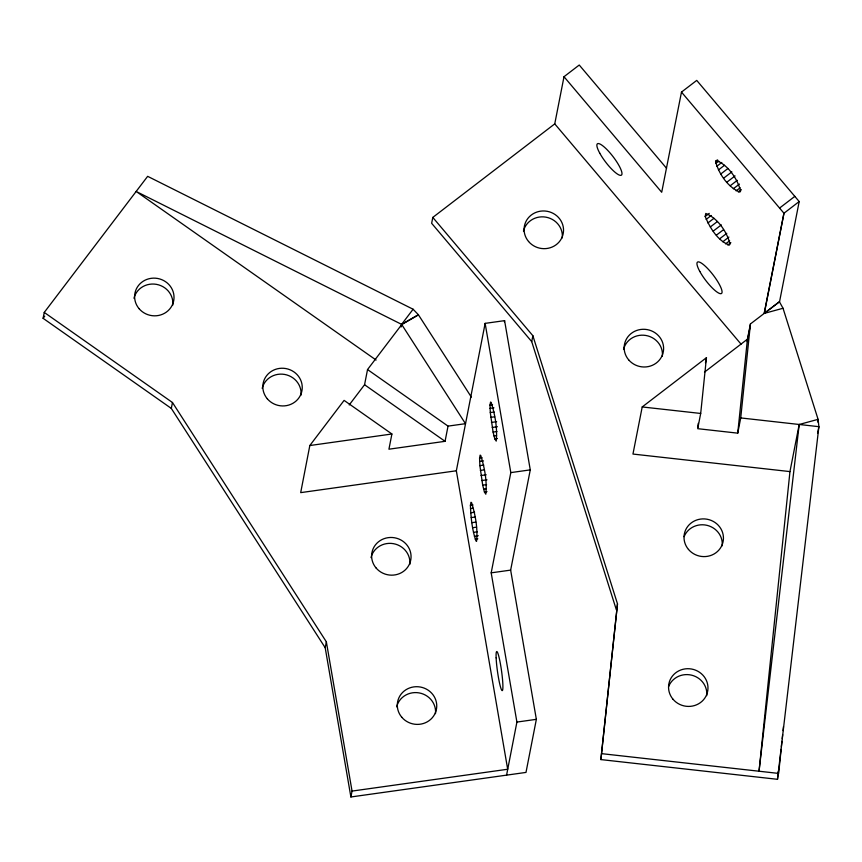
<?xml version="1.0" encoding="UTF-8"?>
<svg xmlns="http://www.w3.org/2000/svg" width="862" height="862" viewBox="0 0 862 862"><rect width="100%" height="100%" fill="white"/><g stroke="black" fill="none" stroke-linecap="round" stroke-linejoin="round"><path stroke-width="1.29" d="M470.415 505.315L471.008 502.266L471.611 502.708C475.404 515.002 477.936 528.568 476.567 541.358L475.975 540.916C472.01 529.559 470.9 517.286 470.415 505.315L473.012 504.949M479.574 458.153L480.166 455.104L480.77 455.545C484.649 467.807 487.181 481.405 485.812 494.185L484.422 492.008L482.688 485.166L479.886 465.631L479.574 458.153L482.17 457.787M489.982 405.075L490.575 402.026L491.178 402.468C495.047 414.73 497.557 428.328 496.21 441.107L494.82 438.93L493.086 432.088L490.295 412.553L489.982 405.075L492.568 404.709M564.007 76.718L661.704 192.269L681.486 92.094L696.733 80.403L799.193 201.546L783.957 213.237L764.314 313.369L779.399 301.722L783.03 308.273L818.081 419.341L818.9 426.679L777.502 779.313L600.879 759.584L617.494 603.874L532.878 335.738L432.799 217.418L554.751 123.88L564.007 76.718L579.242 65.027L666.574 168.305M600.879 759.584L617.494 603.874M697.843 427.358L698.252 423.371M799.193 201.546L779.56 301.678L750.425 323.95L740.727 417.93L737.743 433.155L697.703 428.683L700.698 413.458L706.452 357.676L642.212 406.95L632.956 454.058L789.958 471.589L799.203 424.481L818.081 419.341L817.564 421.96M737.743 433.155L747.44 339.175L750.425 323.95M789.958 471.589L759.034 771.221L778.655 773.419L781.134 749.347M777.502 779.313L778.332 771.285M781.414 746.664L781.963 741.32M782.243 738.637L782.653 734.629M783.073 730.62L783.483 726.601M817.607 433.22L818.9 426.679L799.203 424.481L759.034 771.221L602.032 753.7M506.576 775.132L516.909 722.065L491.189 572.842L510.81 472.602L485.134 323.369L504.593 320.642L530.27 469.876L510.649 570.116L536.358 719.339L525.992 772.417L350.888 796.973L325.2 647.739L326.364 641.845L172.465 402.511L44.253 312.421L147.65 176.333L413.103 309.242L418.361 314.705L401.617 324.371L401.11 326.989M325.2 647.739L171.312 408.416L43.1 318.315L44.253 312.421M471.363 397.123L418.479 314.889L401.735 324.554L367.535 369.55L448.035 426.119L445.061 441.322L388.934 449.199L391.908 433.995L344.1 400.388L309.824 445.535L300.687 492.633L456.343 470.781L485.134 323.369M350.888 796.973L352.041 791.079L326.364 641.845M616.341 609.768L531.725 341.621L532.878 335.738M171.312 408.416L172.465 402.511M349.207 404.957L364.561 384.743L367.535 369.55M432.799 217.418L431.647 223.301L531.725 341.621M504.367 321.763L504.593 320.642M705.461 362.751L706.452 357.676M747.192 341.6L750.177 326.375M715.589 161.442L716.322 160.429C728.239 165.256 737.441 178.714 740.587 191.052L739.865 192.064C727.927 187.259 718.746 173.768 715.589 161.442L717.626 159.89M43.1 318.315L44.727 316.171M413.103 309.242L401.617 324.371L136.164 191.45L376.091 360.047M715.719 163.478L718.768 161.14M716.688 166.377L721.774 162.476M718.434 169.943L724.533 165.267M720.847 173.952L727.959 168.489M723.746 178.1L731.87 171.872M726.914 182.151L735.049 175.913M730.189 185.783L737.312 180.32M733.325 188.756L739.424 184.08M736.105 190.879L740.167 187.765M705.181 216.502L705.784 213.453C717.701 218.258 726.925 231.727 730.071 244.054L729.338 245.077C717.572 240.746 709.922 227.708 705.181 216.502L709.243 213.377M738.335 192.01L741.374 189.672M706.15 219.401L711.236 215.5M707.896 222.967L713.995 218.291M710.31 226.975L717.421 221.512M713.208 231.124L721.332 224.896M716.397 235.164L723.509 229.701M719.673 238.785L726.785 233.333M722.809 241.769L728.907 237.093M725.588 243.892L729.651 240.778M727.808 245.023L730.857 242.685M681.486 92.094L779.571 208.065L794.818 196.374M704.513 372.104L747.44 339.175M783.03 308.273L764.163 313.412L783.957 213.237L779.571 208.065M309.824 445.535L391.908 433.995M490.015 408.362L493.915 407.812M490.295 412.553L494.185 412.004M490.769 417.348L494.659 416.799M448.035 426.119L465.48 423.684L401.735 324.554M491.426 422.434L496.62 421.712M492.224 427.466L497.406 426.733M493.086 432.088L496.975 431.55M493.98 436L496.577 435.644M494.82 438.93L497.417 438.564M479.617 461.439L483.507 460.89M479.886 465.631L483.776 465.081M480.36 470.426L484.261 469.876M481.028 475.512L486.211 474.79M510.81 472.602L530.27 469.876M481.815 480.543L486.998 479.811M482.688 485.166L486.577 484.627M483.571 489.077L486.168 488.722M484.422 492.008L487.008 491.642M470.458 508.602L473.055 508.235M470.727 512.782L474.617 512.243M471.212 517.588L475.102 517.038M471.87 522.674L475.759 522.124M472.656 527.706L476.557 527.156M473.486 532.339L477.386 531.789M474.38 536.25L478.27 535.701M475.231 539.17L477.817 538.804M491.189 572.842L510.649 570.116M516.909 722.065L536.358 719.339M352.041 791.079L507.686 769.249L456.343 470.781M740.727 417.93L799.203 424.481M642.212 406.95L700.698 413.458M364.561 384.743L445.061 441.322M554.751 123.88L741.04 344.132M523.46 231.081A19.751 18.813 11.1 0 1 545.872 217.149A19.751 18.813 11.1 0 1 562.283 237.89M623.538 349.401A19.751 18.813 11.1 0 1 645.95 335.48A19.751 18.813 11.1 0 1 662.361 356.211M668.653 686.475A19.751 18.824 11.1 0 1 691.583 675.161A19.751 18.824 11.1 0 1 706.732 695.634M684.116 536.66A19.751 18.824 11.1 0 1 707.055 525.346A19.751 18.824 11.1 0 1 722.194 545.818M262.177 388.363A19.751 18.824 11.1 0 1 284.6 374.431A19.751 18.824 11.1 0 1 301 395.173M133.955 298.263A19.751 18.824 11.1 0 1 156.378 284.341A19.751 18.824 11.1 0 1 172.788 305.073M396.671 706.818A19.751 18.813 11 0 1 419.094 692.897A19.751 18.813 11 0 1 435.493 713.628M370.994 557.595A19.751 18.813 11 0 1 393.417 543.663A19.751 18.813 11 0 1 409.827 564.405M528.568 241.5A19.751 18.813 11.1 0 0 562.272 236.781A19.751 18.813 11.1 0 0 540.603 211.158A19.751 18.813 11.1 0 0 528.568 241.5M628.646 359.831A19.751 18.813 11.1 0 0 662.35 355.101A19.751 18.813 11.1 0 0 640.681 329.478A19.751 18.813 11.1 0 0 628.646 359.831M673.017 699.254A19.751 18.824 11.1 0 0 706.721 694.524A19.751 18.824 11.1 0 0 685.053 668.901A19.751 18.824 11.1 0 0 673.017 699.254M688.479 549.439A19.751 18.824 11.1 0 0 722.184 544.709A19.751 18.824 11.1 0 0 700.515 519.086A19.751 18.824 11.1 0 0 688.479 549.439M599.758 153.167A19.751 4.601 52.5 0 0 621.2 175.266A19.751 4.601 52.5 0 0 607.301 149.934A19.751 4.601 52.5 0 0 599.758 153.167M699.836 271.487A19.751 4.601 52.5 0 0 721.278 293.597A19.751 4.601 52.5 0 0 707.379 268.254A19.751 4.601 52.5 0 0 699.836 271.487M267.285 398.772A19.751 18.824 11.1 0 0 300.989 394.053A19.751 18.824 11.1 0 0 279.32 368.43A19.751 18.824 11.1 0 0 267.285 398.772M139.073 308.671A19.751 18.824 11.1 0 0 172.766 303.952A19.751 18.824 11.1 0 0 151.109 278.329A19.751 18.824 11.1 0 0 139.073 308.671M401.778 717.238A19.751 18.813 11 0 0 435.482 712.508A19.751 18.813 11 0 0 413.814 686.895A19.751 18.813 11 0 0 401.778 717.238M376.101 568.004A19.751 18.813 11 0 0 409.806 563.274A19.751 18.813 11 0 0 388.137 537.662A19.751 18.813 11 0 0 376.101 568.004M496.135 657.835A19.751 2.047 82 0 0 501.684 690.139A19.751 2.047 82 0 0 500.639 665.141A19.751 2.047 82 0 0 496.135 657.835"/></g></svg>
